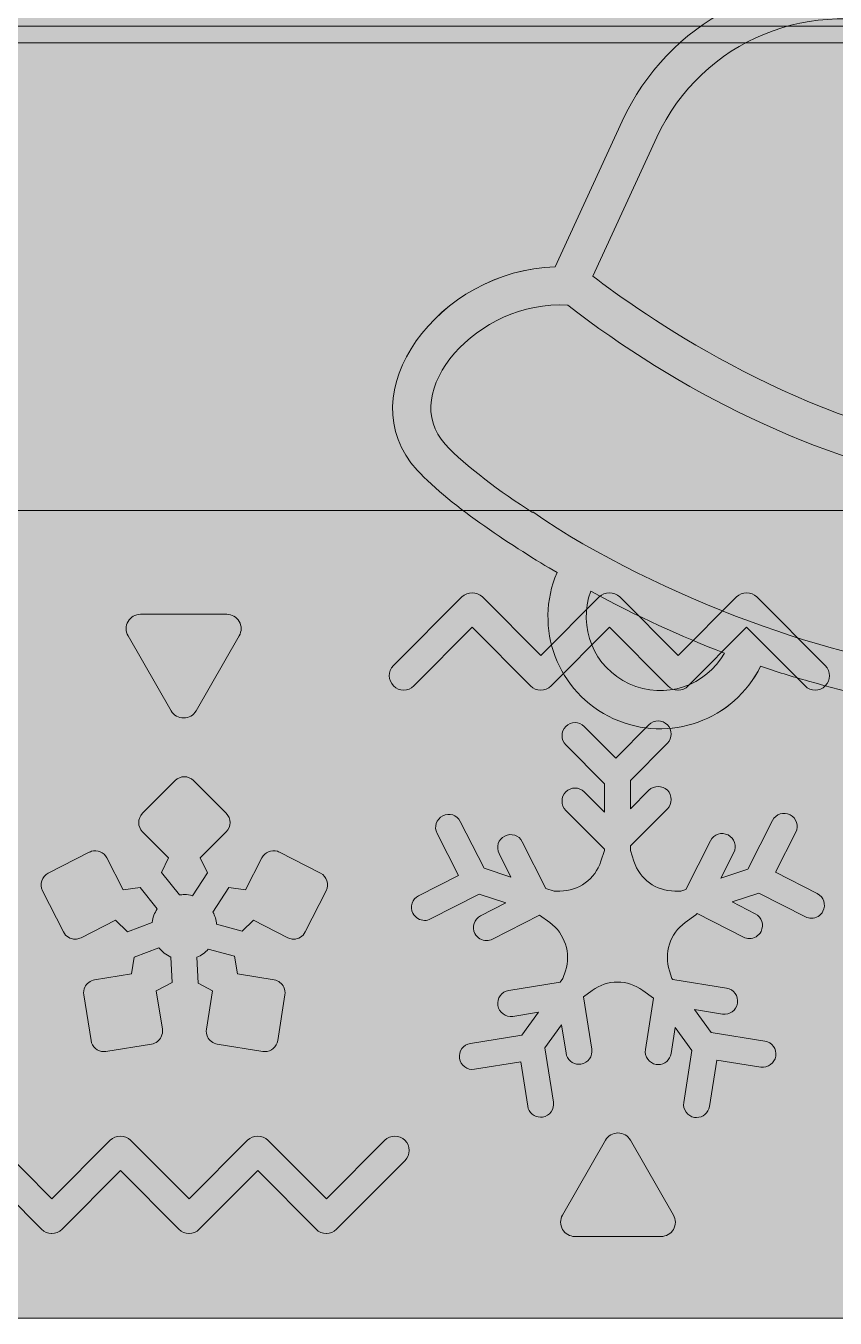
# Model space of a CAD drawing. Header units: inches. Extents: x 0 to 864, y 0 to 432.
# Drawn here: x 402 to 571.6, y 0 to 270.9 of the extents above; entities that cross this region are included whole.
import ezdxf

# ---------------------------------------------------------------- set-up
doc = ezdxf.new("R2010")
doc.units = ezdxf.units.IN
doc.header["$MEASUREMENT"] = 0
doc.layers.add('_U+0421_U+043B_U+043E_U+0439 1', color=7, linetype='Continuous')

# ---------------------------------------------------------------- blocks, each defined once
blk = doc.blocks.new('block 2')
at = {"layer": '_U+0421_U+043B_U+043E_U+0439 1', "true_color": 0xf2a100}
h = blk.add_hatch(color=40, dxfattribs=at)
h.dxf.hatch_style = 2
edge = h.paths.add_edge_path()
edge.add_spline(control_points=[(604.83, 178.34), (604.83, 178.34), (618.78, 208.89), (618.78, 208.89), (628.28, 229.72), (622.38, 253.75), (605.9, 268.08), (621.01, 274.64), (621.1, 295.95), (606.25, 302.75), (591.39, 309.56), (575.33, 295.54), (580.22, 279.84), (558.61, 282.97), (536.55, 271.74), (526.99, 250.94), (526.99, 250.94), (512.96, 220.42), (512.96, 220.42), (488.62, 219.77), (469.19, 193.79), (484, 177.8), (491.28, 169.95), (504.73, 161.37), (513.33, 156.3), (508.4, 144.82), (513.28, 131.13), (525.2, 125.67), (536.84, 120.36), (550.45, 125.35), (556, 136.67), (559.26, 135.56), (562.61, 134.5), (566.04, 133.54), (566.04, 133.54), (566.05, 133.57), (566.05, 133.57), (574.41, 131.13), (584.04, 128.84), (591.47, 128.57), (613.38, 127.79), (620.14, 159.6), (604.83, 178.34)], knot_values=[0, 0, 0, 0, 1, 1, 1, 2, 2, 2, 3, 3, 3, 4, 4, 4, 5, 5, 5, 6, 6, 6, 7, 7, 7, 8, 8, 8, 9, 9, 9, 10, 10, 10, 11, 11, 11, 12, 12, 12, 13, 13, 13, 14, 14, 14, 14], degree=3, periodic=1)
edge = h.paths.add_edge_path()
edge.add_spline(control_points=[(588.34, 290.06), (590.86, 295.57), (597.4, 298.01), (602.92, 295.48), (608.43, 292.95), (610.86, 286.41), (608.34, 280.9), (606.18, 276.19), (601.1, 273.74), (596.22, 274.69), (594.69, 275.5), (593.27, 276.15), (591.55, 276.83), (587.65, 279.9), (586.18, 285.35), (588.34, 290.06)], knot_values=[0, 0, 0, 0, 1, 1, 1, 2, 2, 2, 3, 3, 3, 4, 4, 4, 5, 5, 5, 5], degree=3, periodic=1)
at = {"layer": '_U+0421_U+043B_U+043E_U+0439 1', "true_color": 0xd67500}
h = blk.add_hatch(color=32, dxfattribs=at)
h.dxf.hatch_style = 2
edge = h.paths.add_edge_path()
edge.add_spline(control_points=[(604.83, 178.34), (604.83, 178.34), (618.78, 208.89), (618.78, 208.89), (628.28, 229.72), (622.38, 253.76), (605.9, 268.08), (620.92, 274.6), (621.17, 295.92), (606.25, 302.75), (591.36, 309.57), (575.34, 295.51), (580.22, 279.84), (558.61, 282.97), (536.55, 271.74), (526.99, 250.94), (526.99, 250.94), (512.96, 220.42), (512.96, 220.42), (488.6, 219.77), (469.2, 193.77), (484, 177.8), (491.28, 169.95), (504.73, 161.37), (513.33, 156.3), (508.4, 144.82), (513.28, 131.13), (525.2, 125.67), (536.86, 120.35), (550.46, 125.37), (556, 136.67), (559.26, 135.56), (562.61, 134.5), (566.03, 133.54), (566.03, 133.54), (566.04, 133.57), (566.04, 133.57), (574.41, 131.13), (584.04, 128.84), (591.47, 128.57), (613.38, 127.79), (620.14, 159.6), (604.83, 178.34)], knot_values=[0, 0, 0, 0, 1, 1, 1, 2, 2, 2, 3, 3, 3, 4, 4, 4, 5, 5, 5, 6, 6, 6, 7, 7, 7, 8, 8, 8, 9, 9, 9, 10, 10, 10, 11, 11, 11, 12, 12, 12, 13, 13, 13, 14, 14, 14, 14], degree=3, periodic=1)
edge = h.paths.add_edge_path()
edge.add_spline(control_points=[(588.34, 290.06), (590.86, 295.58), (597.4, 298.01), (602.92, 295.48), (608.43, 292.96), (610.86, 286.41), (608.34, 280.9), (606.18, 276.19), (601.09, 273.74), (596.22, 274.7), (594.67, 275.51), (593.26, 276.16), (591.55, 276.84), (587.65, 279.9), (586.18, 285.35), (588.34, 290.06)], knot_values=[0, 0, 0, 0, 1, 1, 1, 2, 2, 2, 3, 3, 3, 4, 4, 4, 5, 5, 5, 5], degree=3, periodic=1)
edge = h.paths.add_edge_path()
edge.add_spline(control_points=[(587.8, 269.69), (589.62, 268.48), (591.13, 267.79), (593.26, 267.19), (612.64, 256.57), (620.82, 232.64), (611.5, 212.21), (611.5, 212.21), (598.06, 182.76), (598.06, 182.76), (562.25, 188.49), (530.74, 210.85), (520.86, 218.45), (520.86, 218.45), (534.26, 247.59), (534.26, 247.59), (543.64, 267.99), (567.1, 277.43), (587.8, 269.69)], knot_values=[0, 0, 0, 0, 1, 1, 1, 2, 2, 2, 3, 3, 3, 4, 4, 4, 5, 5, 5, 6, 6, 6, 6], degree=3, periodic=1)
edge = h.paths.add_edge_path()
edge.add_spline(control_points=[(528.44, 132.99), (521.04, 136.39), (517.62, 144.89), (520.4, 152.4), (530.09, 147.13), (539.39, 142.9), (548.41, 139.43), (544.57, 132.61), (536.02, 129.52), (528.44, 132.99)], knot_values=[0, 0, 0, 0, 1, 1, 1, 2, 2, 2, 3, 3, 3, 3], degree=3, periodic=1)
edge = h.paths.add_edge_path()
edge.add_spline(control_points=[(591.76, 136.57), (575.08, 137.17), (534.71, 150.57), (508.27, 169.02), (508.27, 169.02), (508.18, 168.89), (508.18, 168.89), (501.47, 173.26), (494.29, 178.47), (489.87, 183.24), (479.91, 193.98), (496.47, 213.55), (515.59, 212.38), (538.07, 194.8), (568.29, 179.29), (597.29, 174.79), (610.4, 160.95), (606.19, 136.05), (591.76, 136.57)], knot_values=[0, 0, 0, 0, 1, 1, 1, 2, 2, 2, 3, 3, 3, 4, 4, 4, 5, 5, 5, 6, 6, 6, 6], degree=3, periodic=1)
at = {"layer": '_U+0421_U+043B_U+043E_U+0439 1', "lineweight": 0}
for points, knots in [([(604.83, 178.34), (604.83, 178.34), (618.78, 208.89), (618.78, 208.89), (628.28, 229.72), (622.38, 253.75), (605.9, 268.08), (621.01, 274.64), (621.1, 295.95), (606.25, 302.75), (591.39, 309.56), (575.33, 295.54), (580.22, 279.84), (558.61, 282.97), (536.55, 271.74), (526.99, 250.94), (526.99, 250.94), (512.96, 220.42), (512.96, 220.42), (488.62, 219.77), (469.19, 193.79), (484, 177.8), (491.28, 169.95), (504.73, 161.37), (513.33, 156.3), (508.4, 144.82), (513.28, 131.13), (525.2, 125.67), (536.84, 120.36), (550.45, 125.35), (556, 136.67), (559.26, 135.56), (562.61, 134.5), (566.04, 133.54), (566.04, 133.54), (566.05, 133.57), (566.05, 133.57), (574.41, 131.13), (584.04, 128.84), (591.47, 128.57), (613.38, 127.79), (620.14, 159.6), (604.83, 178.34)], [0, 0, 0, 0, 1, 1, 1, 2, 2, 2, 3, 3, 3, 4, 4, 4, 5, 5, 5, 6, 6, 6, 7, 7, 7, 8, 8, 8, 9, 9, 9, 10, 10, 10, 11, 11, 11, 12, 12, 12, 13, 13, 13, 14, 14, 14, 14]), ([(604.83, 178.34), (604.83, 178.34), (618.78, 208.89), (618.78, 208.89), (628.28, 229.72), (622.38, 253.76), (605.9, 268.08), (620.92, 274.6), (621.17, 295.92), (606.25, 302.75), (591.36, 309.57), (575.34, 295.51), (580.22, 279.84), (558.61, 282.97), (536.55, 271.74), (526.99, 250.94), (526.99, 250.94), (512.96, 220.42), (512.96, 220.42), (488.6, 219.77), (469.2, 193.77), (484, 177.8), (491.28, 169.95), (504.73, 161.37), (513.33, 156.3), (508.4, 144.82), (513.28, 131.13), (525.2, 125.67), (536.86, 120.35), (550.46, 125.37), (556, 136.67), (559.26, 135.56), (562.61, 134.5), (566.03, 133.54), (566.03, 133.54), (566.04, 133.57), (566.04, 133.57), (574.41, 131.13), (584.04, 128.84), (591.47, 128.57), (613.38, 127.79), (620.14, 159.6), (604.83, 178.34)], [0, 0, 0, 0, 1, 1, 1, 2, 2, 2, 3, 3, 3, 4, 4, 4, 5, 5, 5, 6, 6, 6, 7, 7, 7, 8, 8, 8, 9, 9, 9, 10, 10, 10, 11, 11, 11, 12, 12, 12, 13, 13, 13, 14, 14, 14, 14]), ([(588.34, 290.06), (590.86, 295.57), (597.4, 298.01), (602.92, 295.48), (608.43, 292.95), (610.86, 286.41), (608.34, 280.9), (606.18, 276.19), (601.1, 273.74), (596.22, 274.69), (594.69, 275.5), (593.27, 276.15), (591.55, 276.83), (587.65, 279.9), (586.18, 285.35), (588.34, 290.06)], [0, 0, 0, 0, 1, 1, 1, 2, 2, 2, 3, 3, 3, 4, 4, 4, 5, 5, 5, 5]), ([(588.34, 290.06), (590.86, 295.58), (597.4, 298.01), (602.92, 295.48), (608.43, 292.96), (610.86, 286.41), (608.34, 280.9), (606.18, 276.19), (601.09, 273.74), (596.22, 274.7), (594.67, 275.51), (593.26, 276.16), (591.55, 276.84), (587.65, 279.9), (586.18, 285.35), (588.34, 290.06)], [0, 0, 0, 0, 1, 1, 1, 2, 2, 2, 3, 3, 3, 4, 4, 4, 5, 5, 5, 5]), ([(587.8, 269.69), (589.62, 268.48), (591.13, 267.79), (593.26, 267.19), (612.64, 256.57), (620.82, 232.64), (611.5, 212.21), (611.5, 212.21), (598.06, 182.76), (598.06, 182.76), (562.25, 188.49), (530.74, 210.85), (520.86, 218.45), (520.86, 218.45), (534.26, 247.59), (534.26, 247.59), (543.64, 267.99), (567.1, 277.43), (587.8, 269.69)], [0, 0, 0, 0, 1, 1, 1, 2, 2, 2, 3, 3, 3, 4, 4, 4, 5, 5, 5, 6, 6, 6, 6]), ([(591.76, 136.57), (575.08, 137.17), (534.71, 150.57), (508.27, 169.02), (508.27, 169.02), (508.18, 168.89), (508.18, 168.89), (501.47, 173.26), (494.29, 178.47), (489.87, 183.24), (479.91, 193.98), (496.47, 213.55), (515.59, 212.38), (538.07, 194.8), (568.29, 179.29), (597.29, 174.79), (610.4, 160.95), (606.19, 136.05), (591.76, 136.57)], [0, 0, 0, 0, 1, 1, 1, 2, 2, 2, 3, 3, 3, 4, 4, 4, 5, 5, 5, 6, 6, 6, 6]), ([(528.44, 132.99), (521.04, 136.39), (517.62, 144.89), (520.4, 152.4), (530.09, 147.13), (539.39, 142.9), (548.41, 139.43), (544.57, 132.61), (536.02, 129.52), (528.44, 132.99)], [0, 0, 0, 0, 1, 1, 1, 2, 2, 2, 3, 3, 3, 3])]:
    blk.add_open_spline(points, degree=3, knots=knots, dxfattribs=at)

msp = doc.modelspace()

# ---------------------------------------------------------------- hatches: boundary and pattern name
at = {"layer": '_U+0421_U+043B_U+043E_U+0439 1', "true_color": 0xe8c792}
h = msp.add_hatch(color=31, dxfattribs=at)
h.dxf.hatch_style = 2
h.paths.add_polyline_path([(0, 432), (864, 432), (864, 0), (0, 0)])
at = {"layer": '_U+0421_U+043B_U+043E_U+0439 1', "true_color": 0xfff6e6}
h = msp.add_hatch(color=7, dxfattribs=at)
h.dxf.hatch_style = 2
h.paths.add_polyline_path([(0, 270.84), (864, 270.84), (864, 169.33), (0, 169.33)])

# ---------------------------------------------------------------- linework, layer by layer
at = {"layer": '_U+0421_U+043B_U+043E_U+0439 1', "lineweight": 0}
for points in [[(0, 432), (864, 432), (864, 0), (0, 0), (0, 432)], [(0, 270.84), (864, 270.84), (864, 169.33), (0, 169.33), (0, 270.84)], [(0, 267.33), (0, 0), (864, 0), (864, 267.33), (0, 267.33)]]:
    msp.add_lwpolyline(points, dxfattribs=at)
for points, knots in [([(569.56, 132.55), (568.98, 131.96), (568.21, 131.67), (567.45, 131.67), (566.68, 131.67), (565.91, 131.97), (565.32, 132.55), (565.32, 132.55), (553.08, 144.84), (553.08, 144.84), (553.08, 144.84), (540.84, 132.55), (540.84, 132.55), (540.26, 131.97), (539.49, 131.67), (538.72, 131.67), (538.71, 131.67), (538.7, 131.67), (538.7, 131.67), (538.69, 131.67), (538.68, 131.67), (538.67, 131.67), (537.9, 131.67), (537.13, 131.97), (536.55, 132.55), (536.55, 132.55), (524.31, 144.84), (524.31, 144.84), (524.31, 144.84), (512.07, 132.55), (512.07, 132.55), (511.48, 131.97), (510.71, 131.67), (509.94, 131.67), (509.94, 131.67), (509.93, 131.67), (509.92, 131.67), (509.91, 131.67), (509.91, 131.67), (509.9, 131.67), (509.13, 131.67), (508.36, 131.97), (507.77, 132.55), (507.77, 132.55), (495.53, 144.84), (495.53, 144.84), (495.53, 144.84), (483.29, 132.55), (483.29, 132.55), (482.71, 131.97), (481.94, 131.67), (481.17, 131.67), (480.4, 131.67), (479.64, 131.96), (479.05, 132.55), (477.88, 133.72), (477.87, 135.61), (479.04, 136.79), (479.04, 136.79), (493.39, 151.19), (493.39, 151.19), (493.98, 151.78), (494.76, 152.07), (495.53, 152.07), (496.31, 152.08), (497.09, 151.78), (497.68, 151.19), (497.68, 151.19), (509.92, 138.9), (509.92, 138.9), (509.92, 138.9), (522.16, 151.19), (522.16, 151.19), (522.75, 151.78), (523.53, 152.08), (524.31, 152.07), (525.09, 152.08), (525.86, 151.78), (526.46, 151.19), (526.46, 151.19), (538.7, 138.9), (538.7, 138.9), (538.7, 138.9), (550.93, 151.19), (550.93, 151.19), (551.53, 151.78), (552.3, 152.07), (553.08, 152.07), (553.86, 152.08), (554.64, 151.78), (555.23, 151.19), (555.23, 151.19), (569.57, 136.79), (569.57, 136.79), (570.74, 135.61), (570.74, 133.71), (569.56, 132.55)], [0, 0, 0, 0, 1, 1, 1, 2, 2, 2, 3, 3, 3, 4, 4, 4, 5, 5, 5, 6, 6, 6, 7, 7, 7, 8, 8, 8, 9, 9, 9, 10, 10, 10, 11, 11, 11, 12, 12, 12, 13, 13, 13, 14, 14, 14, 15, 15, 15, 16, 16, 16, 17, 17, 17, 18, 18, 18, 19, 19, 19, 20, 20, 20, 21, 21, 21, 22, 22, 22, 23, 23, 23, 24, 24, 24, 25, 25, 25, 26, 26, 26, 27, 27, 27, 28, 28, 28, 29, 29, 29, 30, 30, 30, 31, 31, 31, 32, 32, 32, 32]), ([(423.41, 146.07), (423.95, 147), (424.93, 147.57), (426.01, 147.57), (426.01, 147.57), (444.11, 147.57), (444.11, 147.57), (445.18, 147.57), (446.17, 147), (446.71, 146.07), (447.24, 145.14), (447.24, 144), (446.71, 143.07), (446.71, 143.07), (437.66, 127.33), (437.66, 127.33), (437.12, 126.4), (436.13, 125.83), (435.06, 125.83), (433.99, 125.83), (432.99, 126.4), (432.46, 127.33), (432.46, 127.33), (423.41, 143.07), (423.41, 143.07), (422.87, 144), (422.87, 145.14), (423.41, 146.07)], [0, 0, 0, 0, 1, 1, 1, 2, 2, 2, 3, 3, 3, 4, 4, 4, 5, 5, 5, 6, 6, 6, 7, 7, 7, 8, 8, 8, 9, 9, 9, 9]), ([(569.08, 85.32), (568.6, 84.37), (567.64, 83.82), (566.64, 83.82), (566.23, 83.82), (565.8, 83.91), (565.41, 84.12), (565.41, 84.12), (555.65, 89.11), (555.65, 89.11), (555.65, 89.11), (550.01, 87.27), (550.01, 87.27), (550.01, 87.27), (554.89, 84.77), (554.89, 84.77), (556.24, 84.08), (556.77, 82.43), (556.09, 81.08), (555.6, 80.13), (554.64, 79.58), (553.65, 79.58), (553.23, 79.58), (552.81, 79.67), (552.41, 79.88), (552.41, 79.88), (542.73, 84.83), (542.73, 84.83), (542.64, 84.74), (542.54, 84.65), (542.43, 84.57), (542.43, 84.57), (540.17, 82.92), (540.17, 82.92), (537, 80.6), (535.69, 76.54), (536.9, 72.8), (536.9, 72.8), (537.41, 71.2), (537.41, 71.2), (537.41, 71.2), (537.58, 70.97), (537.58, 70.97), (537.58, 70.97), (548.87, 69.18), (548.87, 69.18), (550.36, 68.94), (551.38, 67.53), (551.14, 66.03), (550.9, 64.54), (549.51, 63.52), (548.01, 63.75), (548.01, 63.75), (542.12, 64.69), (542.12, 64.69), (542.12, 64.69), (545.61, 59.87), (545.61, 59.87), (545.61, 59.87), (556.9, 58.07), (556.9, 58.07), (558.39, 57.84), (559.41, 56.43), (559.17, 54.93), (558.94, 53.44), (557.54, 52.42), (556.04, 52.65), (556.04, 52.65), (546.81, 54.12), (546.81, 54.12), (546.81, 54.12), (545.28, 44.37), (545.28, 44.37), (545.06, 43.02), (543.9, 42.06), (542.58, 42.06), (542.44, 42.06), (542.29, 42.07), (542.15, 42.09), (540.66, 42.33), (539.64, 43.73), (539.88, 45.23), (539.88, 45.23), (541.59, 56.09), (541.59, 56.09), (541.59, 56.09), (538.1, 60.91), (538.1, 60.91), (538.1, 60.91), (537.24, 55.47), (537.24, 55.47), (537.03, 54.12), (535.87, 53.16), (534.55, 53.16), (534.41, 53.16), (534.26, 53.17), (534.12, 53.19), (532.63, 53.43), (531.61, 54.83), (531.84, 56.33), (531.84, 56.33), (533.54, 67.07), (533.54, 67.07), (533.54, 67.07), (531.29, 68.71), (531.29, 68.71), (528.12, 71.02), (523.86, 71.02), (520.69, 68.71), (520.69, 68.71), (518.88, 67.39), (518.88, 67.39), (518.88, 67.39), (520.62, 56.41), (520.62, 56.41), (520.85, 54.91), (519.83, 53.5), (518.34, 53.27), (518.2, 53.24), (518.05, 53.23), (517.91, 53.23), (516.59, 53.23), (515.43, 54.2), (515.22, 55.55), (515.22, 55.55), (514.28, 61.46), (514.28, 61.46), (514.28, 61.46), (510.79, 56.64), (510.79, 56.64), (510.79, 56.64), (512.58, 45.31), (512.58, 45.31), (512.82, 43.81), (511.8, 42.4), (510.31, 42.17), (510.17, 42.14), (510.02, 42.13), (509.88, 42.13), (508.56, 42.13), (507.4, 43.1), (507.18, 44.45), (507.18, 44.45), (505.72, 53.72), (505.72, 53.72), (505.72, 53.72), (496.01, 52.17), (496.01, 52.17), (494.52, 51.94), (493.12, 52.96), (492.89, 54.45), (492.65, 55.95), (493.67, 57.36), (495.16, 57.59), (495.16, 57.59), (505.97, 59.31), (505.97, 59.31), (505.97, 59.31), (509.46, 64.14), (509.46, 64.14), (509.46, 64.14), (504.05, 63.27), (504.05, 63.27), (502.56, 63.04), (501.16, 64.06), (500.92, 65.56), (500.68, 67.05), (501.7, 68.46), (503.19, 68.7), (503.19, 68.7), (514, 70.42), (514, 70.42), (514, 70.42), (514.57, 71.2), (514.57, 71.2), (514.57, 71.2), (515.09, 72.8), (515.09, 72.8), (516.3, 76.54), (514.98, 80.6), (511.81, 82.92), (511.81, 82.92), (509.66, 84.49), (509.66, 84.49), (509.66, 84.49), (499.79, 79.44), (499.79, 79.44), (499.4, 79.24), (498.97, 79.14), (498.55, 79.14), (497.56, 79.14), (496.6, 79.69), (496.12, 80.64), (495.43, 81.99), (495.97, 83.65), (497.31, 84.33), (497.31, 84.33), (502.62, 87.05), (502.62, 87.05), (502.62, 87.05), (496.98, 88.89), (496.98, 88.89), (496.98, 88.89), (486.8, 83.68), (486.8, 83.68), (486.4, 83.48), (485.98, 83.38), (485.56, 83.38), (484.56, 83.38), (483.6, 83.93), (483.12, 84.88), (482.44, 86.23), (482.97, 87.89), (484.31, 88.57), (484.31, 88.57), (492.64, 92.83), (492.64, 92.83), (492.64, 92.83), (488.18, 101.63), (488.18, 101.63), (487.49, 102.98), (488.03, 104.63), (489.37, 105.32), (490.72, 106.01), (492.36, 105.47), (493.05, 104.12), (493.05, 104.12), (498.02, 94.33), (498.02, 94.33), (498.02, 94.33), (503.66, 92.48), (503.66, 92.48), (503.66, 92.48), (501.18, 97.39), (501.18, 97.39), (500.49, 98.74), (501.02, 100.39), (502.37, 101.08), (503.71, 101.77), (505.36, 101.23), (506.05, 99.88), (506.05, 99.88), (511.01, 90.09), (511.01, 90.09), (511.01, 90.09), (512.71, 89.53), (512.71, 89.53), (512.71, 89.53), (513.95, 89.53), (513.95, 89.53), (517.87, 89.53), (521.31, 92.04), (522.52, 95.78), (522.52, 95.78), (523.26, 98.04), (523.26, 98.04), (523.26, 98.04), (523.26, 98.33), (523.26, 98.33), (523.26, 98.33), (515.17, 106.45), (515.17, 106.45), (514.11, 107.52), (514.11, 109.25), (515.17, 110.33), (516.24, 111.4), (517.97, 111.4), (519.04, 110.33), (519.04, 110.33), (523.26, 106.09), (523.26, 106.09), (523.26, 106.09), (523.26, 112.05), (523.26, 112.05), (523.26, 112.05), (515.17, 120.17), (515.17, 120.17), (514.11, 121.24), (514.11, 122.98), (515.17, 124.05), (516.24, 125.12), (517.97, 125.12), (519.04, 124.05), (519.04, 124.05), (525.65, 117.41), (525.65, 117.41), (525.65, 117.41), (532.6, 124.39), (532.6, 124.39), (533.66, 125.47), (535.39, 125.47), (536.46, 124.39), (537.53, 123.32), (537.53, 121.58), (536.46, 120.51), (536.46, 120.51), (528.72, 112.74), (528.72, 112.74), (528.72, 112.74), (528.72, 106.78), (528.72, 106.78), (528.72, 106.78), (532.6, 110.67), (532.6, 110.67), (533.66, 111.74), (535.39, 111.74), (536.46, 110.67), (537.53, 109.6), (537.53, 107.86), (536.46, 106.79), (536.46, 106.79), (528.72, 99.02), (528.72, 99.02), (528.72, 99.02), (528.72, 98.04), (528.72, 98.04), (528.72, 98.04), (529.45, 95.78), (529.45, 95.78), (530.66, 92.04), (534.11, 89.53), (538.02, 89.53), (538.02, 89.53), (539.26, 89.53), (539.26, 89.53), (539.26, 89.53), (540.31, 89.87), (540.31, 89.87), (540.31, 89.87), (545.5, 100.1), (545.5, 100.1), (546.19, 101.45), (547.83, 101.98), (549.18, 101.3), (550.52, 100.61), (551.06, 98.96), (550.37, 97.61), (550.37, 97.61), (547.67, 92.27), (547.67, 92.27), (547.67, 92.27), (553.31, 94.11), (553.31, 94.11), (553.31, 94.11), (558.5, 104.34), (558.5, 104.34), (559.18, 105.69), (560.83, 106.22), (562.17, 105.54), (563.52, 104.85), (564.05, 103.2), (563.37, 101.85), (563.37, 101.85), (559.13, 93.49), (559.13, 93.49), (559.13, 93.49), (567.88, 89), (567.88, 89), (569.23, 88.32), (569.77, 86.67), (569.08, 85.32)], [0, 0, 0, 0, 1, 1, 1, 2, 2, 2, 3, 3, 3, 4, 4, 4, 5, 5, 5, 6, 6, 6, 7, 7, 7, 8, 8, 8, 9, 9, 9, 10, 10, 10, 11, 11, 11, 12, 12, 12, 13, 13, 13, 14, 14, 14, 15, 15, 15, 16, 16, 16, 17, 17, 17, 18, 18, 18, 19, 19, 19, 20, 20, 20, 21, 21, 21, 22, 22, 22, 23, 23, 23, 24, 24, 24, 25, 25, 25, 26, 26, 26, 27, 27, 27, 28, 28, 28, 29, 29, 29, 30, 30, 30, 31, 31, 31, 32, 32, 32, 33, 33, 33, 34, 34, 34, 35, 35, 35, 36, 36, 36, 37, 37, 37, 38, 38, 38, 39, 39, 39, 40, 40, 40, 41, 41, 41, 42, 42, 42, 43, 43, 43, 44, 44, 44, 45, 45, 45, 46, 46, 46, 47, 47, 47, 48, 48, 48, 49, 49, 49, 50, 50, 50, 51, 51, 51, 52, 52, 52, 53, 53, 53, 54, 54, 54, 55, 55, 55, 56, 56, 56, 57, 57, 57, 58, 58, 58, 59, 59, 59, 60, 60, 60, 61, 61, 61, 62, 62, 62, 63, 63, 63, 64, 64, 64, 65, 65, 65, 66, 66, 66, 67, 67, 67, 68, 68, 68, 69, 69, 69, 70, 70, 70, 71, 71, 71, 72, 72, 72, 73, 73, 73, 74, 74, 74, 75, 75, 75, 76, 76, 76, 77, 77, 77, 78, 78, 78, 79, 79, 79, 80, 80, 80, 81, 81, 81, 82, 82, 82, 83, 83, 83, 84, 84, 84, 85, 85, 85, 86, 86, 86, 87, 87, 87, 88, 88, 88, 89, 89, 89, 90, 90, 90, 91, 91, 91, 92, 92, 92, 93, 93, 93, 94, 94, 94, 95, 95, 95, 96, 96, 96, 97, 97, 97, 98, 98, 98, 99, 99, 99, 100, 100, 100, 101, 101, 101, 102, 102, 102, 103, 103, 103, 104, 104, 104, 105, 105, 105, 106, 106, 106, 107, 107, 107, 108, 108, 108, 109, 109, 109, 110, 110, 110, 111, 111, 111, 112, 112, 112, 113, 113, 113, 114, 114, 114, 115, 115, 115, 116, 116, 116, 117, 117, 117, 118, 118, 118, 119, 119, 119, 120, 120, 120, 120]), ([(430.4, 93.45), (430.4, 93.45), (431.89, 96.49), (431.89, 96.49), (431.89, 96.49), (426.45, 101.96), (426.45, 101.96), (425.38, 103.03), (425.38, 104.77), (426.45, 105.84), (426.45, 105.84), (433.28, 112.7), (433.28, 112.7), (434.35, 113.77), (436.08, 113.77), (437.15, 112.7), (437.15, 112.7), (443.98, 105.84), (443.98, 105.84), (445.05, 104.77), (445.05, 103.03), (443.98, 101.96), (443.98, 101.96), (438.53, 96.49), (438.53, 96.49), (438.53, 96.49), (440.06, 93.39), (440.06, 93.39), (440.06, 93.39), (436.92, 88.56), (436.92, 88.56), (436.36, 88.71), (435.78, 88.8), (435.17, 88.8), (434.84, 88.8), (434.51, 88.76), (434.2, 88.72), (434.2, 88.72), (430.4, 93.45), (430.4, 93.45)], [0, 0, 0, 0, 1, 1, 1, 2, 2, 2, 3, 3, 3, 4, 4, 4, 5, 5, 5, 6, 6, 6, 7, 7, 7, 8, 8, 8, 9, 9, 9, 10, 10, 10, 11, 11, 11, 12, 12, 12, 13, 13, 13, 13]), ([(406.68, 93.29), (406.68, 93.29), (415.28, 97.7), (415.28, 97.7), (415.29, 97.7), (415.29, 97.7), (415.29, 97.7), (415.43, 97.77), (415.58, 97.82), (415.72, 97.87), (416.97, 98.26), (418.35, 97.71), (418.96, 96.5), (418.96, 96.5), (422.38, 89.76), (422.38, 89.76), (422.38, 89.76), (425.92, 90.28), (425.92, 90.28), (425.92, 90.28), (429.52, 85.79), (429.52, 85.79), (428.96, 84.96), (428.58, 83.99), (428.43, 82.95), (428.43, 82.95), (423.26, 80.97), (423.26, 80.97), (423.26, 80.97), (420.74, 83.44), (420.74, 83.44), (420.74, 83.44), (413.55, 79.76), (413.55, 79.76), (413.55, 79.76), (413.55, 79.76), (413.55, 79.76), (413.25, 79.61), (412.94, 79.51), (412.62, 79.48), (412.52, 79.46), (412.41, 79.46), (412.31, 79.46), (411.31, 79.46), (410.35, 80.01), (409.87, 80.96), (409.87, 80.96), (405.48, 89.6), (405.48, 89.6), (404.8, 90.95), (405.33, 92.61), (406.68, 93.29)], [0, 0, 0, 0, 1, 1, 1, 2, 2, 2, 3, 3, 3, 4, 4, 4, 5, 5, 5, 6, 6, 6, 7, 7, 7, 8, 8, 8, 9, 9, 9, 10, 10, 10, 11, 11, 11, 12, 12, 12, 13, 13, 13, 14, 14, 14, 15, 15, 15, 16, 16, 16, 17, 17, 17, 17]), ([(451.46, 96.5), (452.07, 97.71), (453.45, 98.26), (454.7, 97.87), (454.85, 97.82), (454.99, 97.77), (455.14, 97.7), (455.14, 97.7), (455.14, 97.7), (455.14, 97.7), (455.14, 97.7), (463.74, 93.29), (463.74, 93.29), (465.09, 92.61), (465.62, 90.95), (464.94, 89.6), (464.94, 89.6), (460.55, 80.96), (460.55, 80.96), (460.07, 80.01), (459.11, 79.46), (458.11, 79.46), (458.01, 79.46), (457.9, 79.46), (457.8, 79.48), (457.49, 79.51), (457.17, 79.61), (456.88, 79.76), (456.87, 79.76), (456.87, 79.76), (456.87, 79.76), (456.87, 79.76), (449.68, 83.44), (449.68, 83.44), (449.68, 83.44), (447.31, 81.11), (447.31, 81.11), (447.31, 81.11), (441.96, 82.57), (441.96, 82.57), (441.87, 83.48), (441.61, 84.35), (441.21, 85.12), (441.21, 85.12), (444.55, 90.27), (444.55, 90.27), (444.55, 90.27), (448.04, 89.76), (448.04, 89.76), (448.04, 89.76), (451.46, 96.5), (451.46, 96.5)], [0, 0, 0, 0, 1, 1, 1, 2, 2, 2, 3, 3, 3, 4, 4, 4, 5, 5, 5, 6, 6, 6, 7, 7, 7, 8, 8, 8, 9, 9, 9, 10, 10, 10, 11, 11, 11, 12, 12, 12, 13, 13, 13, 14, 14, 14, 15, 15, 15, 16, 16, 16, 17, 17, 17, 17]), ([(430.59, 60.58), (430.68, 60.02), (430.59, 59.47), (430.37, 58.99), (430, 58.19), (429.25, 57.59), (428.32, 57.44), (428.32, 57.44), (428.32, 57.44), (428.32, 57.44), (428.32, 57.44), (418.77, 55.92), (418.77, 55.92), (418.63, 55.9), (418.48, 55.89), (418.34, 55.89), (417.02, 55.89), (415.86, 56.85), (415.64, 58.2), (415.64, 58.2), (414.13, 67.79), (414.13, 67.79), (414.04, 68.35), (414.13, 68.9), (414.35, 69.38), (414.73, 70.17), (415.47, 70.78), (416.4, 70.93), (416.4, 70.93), (416.4, 70.93), (416.4, 70.93), (416.4, 70.93), (424.1, 72.15), (424.1, 72.15), (424.1, 72.15), (424.7, 75.65), (424.7, 75.65), (424.7, 75.65), (429.88, 77.63), (429.88, 77.63), (430.54, 76.81), (431.4, 76.15), (432.37, 75.71), (432.37, 75.71), (432.63, 70.39), (432.63, 70.39), (432.63, 70.39), (429.31, 68.64), (429.31, 68.64), (429.31, 68.64), (430.59, 60.58), (430.59, 60.58)], [0, 0, 0, 0, 1, 1, 1, 2, 2, 2, 3, 3, 3, 4, 4, 4, 5, 5, 5, 6, 6, 6, 7, 7, 7, 8, 8, 8, 9, 9, 9, 10, 10, 10, 11, 11, 11, 12, 12, 12, 13, 13, 13, 14, 14, 14, 15, 15, 15, 16, 16, 16, 17, 17, 17, 17]), ([(438.12, 70.22), (438.12, 70.22), (437.85, 75.65), (437.85, 75.65), (438.76, 76.04), (439.56, 76.63), (440.21, 77.35), (440.21, 77.35), (445.69, 75.86), (445.69, 75.86), (445.69, 75.86), (446.33, 72.15), (446.33, 72.15), (446.33, 72.15), (454.02, 70.93), (454.02, 70.93), (454.02, 70.93), (454.02, 70.93), (454.02, 70.93), (454.95, 70.78), (455.7, 70.17), (456.07, 69.37), (456.29, 68.9), (456.38, 68.35), (456.29, 67.79), (456.29, 67.79), (454.78, 58.2), (454.78, 58.2), (454.57, 56.85), (453.4, 55.89), (452.08, 55.89), (451.94, 55.89), (451.8, 55.9), (451.65, 55.92), (451.65, 55.92), (442.11, 57.44), (442.11, 57.44), (442.11, 57.44), (442.11, 57.44), (442.11, 57.44), (441.18, 57.59), (440.43, 58.19), (440.06, 58.99), (439.84, 59.47), (439.75, 60.02), (439.84, 60.58), (439.84, 60.58), (441.11, 68.64), (441.11, 68.64), (441.11, 68.64), (438.12, 70.22), (438.12, 70.22)], [0, 0, 0, 0, 1, 1, 1, 2, 2, 2, 3, 3, 3, 4, 4, 4, 5, 5, 5, 6, 6, 6, 7, 7, 7, 8, 8, 8, 9, 9, 9, 10, 10, 10, 11, 11, 11, 12, 12, 12, 13, 13, 13, 14, 14, 14, 15, 15, 15, 16, 16, 16, 17, 17, 17, 17]), ([(481.46, 33.05), (481.46, 33.05), (467.11, 18.65), (467.11, 18.65), (466.53, 18.06), (465.76, 17.77), (464.99, 17.77), (464.98, 17.77), (464.97, 17.77), (464.97, 17.77), (464.96, 17.77), (464.95, 17.77), (464.94, 17.77), (464.17, 17.77), (463.4, 18.06), (462.82, 18.65), (462.82, 18.65), (450.58, 30.94), (450.58, 30.94), (450.58, 30.94), (438.34, 18.65), (438.34, 18.65), (437.75, 18.06), (436.98, 17.77), (436.21, 17.77), (436.21, 17.77), (436.2, 17.77), (436.19, 17.77), (436.18, 17.77), (436.18, 17.77), (436.17, 17.77), (435.4, 17.77), (434.63, 18.06), (434.04, 18.65), (434.04, 18.65), (421.8, 30.94), (421.8, 30.94), (421.8, 30.94), (409.57, 18.65), (409.57, 18.65), (408.98, 18.06), (408.21, 17.77), (407.44, 17.77), (407.43, 17.77), (407.42, 17.77), (407.42, 17.77), (407.41, 17.77), (407.4, 17.77), (407.39, 17.77), (406.62, 17.77), (405.85, 18.06), (405.27, 18.65), (405.27, 18.65), (390.93, 33.05), (390.93, 33.05), (389.76, 34.23), (389.76, 36.13), (390.93, 37.29), (392.11, 38.46), (394.01, 38.46), (395.18, 37.29), (395.18, 37.29), (407.42, 24.99), (407.42, 24.99), (407.42, 24.99), (419.66, 37.29), (419.66, 37.29), (420.25, 37.88), (421.03, 38.17), (421.8, 38.17), (422.58, 38.17), (423.36, 37.88), (423.95, 37.29), (423.95, 37.29), (436.19, 25), (436.19, 25), (436.19, 25), (448.43, 37.29), (448.43, 37.29), (449.02, 37.88), (449.8, 38.17), (450.58, 38.17), (451.36, 38.17), (452.14, 37.88), (452.73, 37.29), (452.73, 37.29), (464.97, 24.99), (464.97, 24.99), (464.97, 24.99), (477.2, 37.29), (477.2, 37.29), (478.37, 38.46), (480.27, 38.46), (481.45, 37.29), (482.62, 36.13), (482.63, 34.23), (481.46, 33.05)], [0, 0, 0, 0, 1, 1, 1, 2, 2, 2, 3, 3, 3, 4, 4, 4, 5, 5, 5, 6, 6, 6, 7, 7, 7, 8, 8, 8, 9, 9, 9, 10, 10, 10, 11, 11, 11, 12, 12, 12, 13, 13, 13, 14, 14, 14, 15, 15, 15, 16, 16, 16, 17, 17, 17, 18, 18, 18, 19, 19, 19, 20, 20, 20, 21, 21, 21, 22, 22, 22, 23, 23, 23, 24, 24, 24, 25, 25, 25, 26, 26, 26, 27, 27, 27, 28, 28, 28, 29, 29, 29, 30, 30, 30, 31, 31, 31, 32, 32, 32, 32]), ([(537.73, 18.61), (537.19, 17.69), (536.2, 17.12), (535.13, 17.12), (535.13, 17.12), (517.07, 17.12), (517.07, 17.12), (516, 17.12), (515.01, 17.69), (514.48, 18.61), (513.94, 19.54), (513.94, 20.68), (514.47, 21.61), (514.47, 21.61), (523.5, 37.32), (523.5, 37.32), (524.04, 38.25), (525.03, 38.82), (526.1, 38.82), (527.18, 38.82), (528.17, 38.25), (528.7, 37.32), (528.7, 37.32), (537.73, 21.61), (537.73, 21.61), (538.27, 20.68), (538.27, 19.54), (537.73, 18.61)], [0, 0, 0, 0, 1, 1, 1, 2, 2, 2, 3, 3, 3, 4, 4, 4, 5, 5, 5, 6, 6, 6, 7, 7, 7, 8, 8, 8, 9, 9, 9, 9])]:
    msp.add_open_spline(points, degree=3, knots=knots, dxfattribs=at)

# ---------------------------------------------------------------- block references
at = {"layer": '_U+0421_U+043B_U+043E_U+0439 1'}
msp.add_blockref('block 2', (0, 0), dxfattribs=at)

doc.saveas('drawing.dxf')
